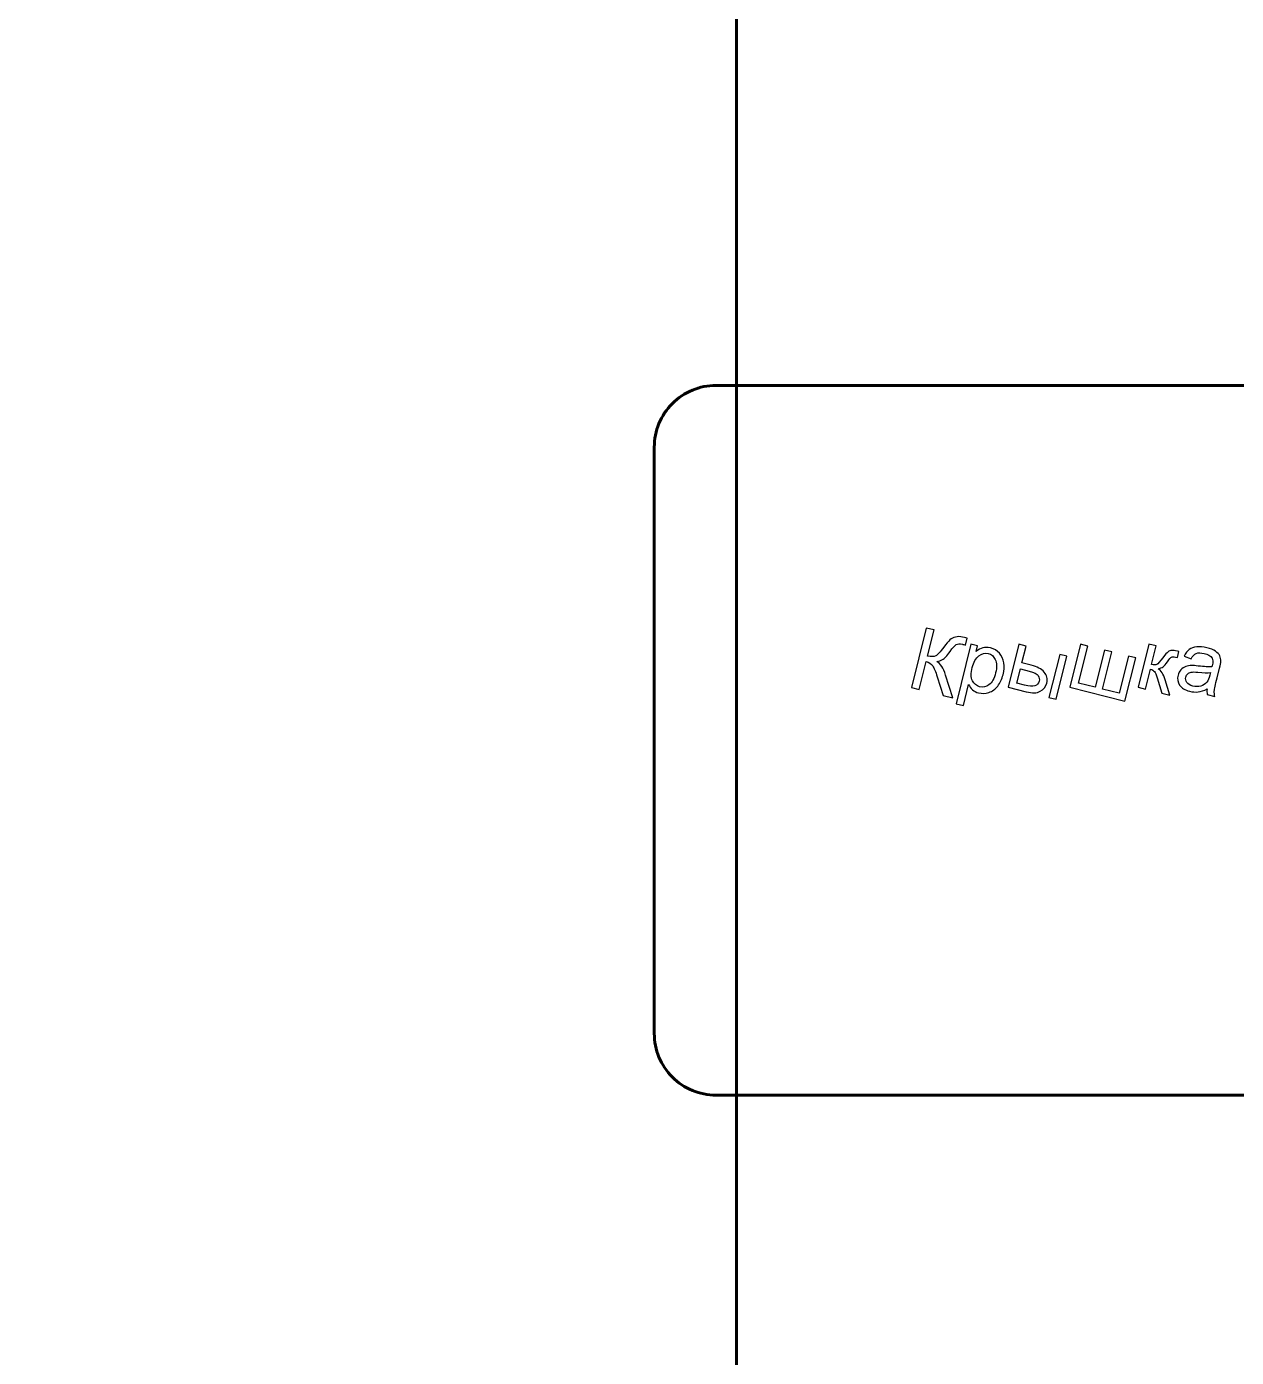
# Model space of a CAD drawing. Header units: centimetres. Extents: x 259 to 610, y 357 to 1252.
# Drawn here: x 452.05 to 491.25, y 851.4 to 894.53 of the extents above; entities that cross this region are included whole.
import ezdxf

# ---------------------------------------------------------------- set-up
doc = ezdxf.new("R2010")
doc.units = ezdxf.units.CM
doc.header["$MEASUREMENT"] = 0
doc.layers.add('layer 1', color=7, linetype='Continuous')

msp = doc.modelspace()

# ---------------------------------------------------------------- linework, layer by layer
at = {"layer": 'layer 1', "color": 5, "lineweight": 60}
for points, knots in [([(475.04504, 954.93782), (475.04504, 961.28909), (469.89632, 966.43781), (463.54506, 966.43782), (463.54506, 966.43782), (457.19379, 966.43783), (452.04506, 961.28912), (452.04504, 954.93785), (452.04504, 954.93785), (452.04502, 948.58658), (457.19373, 943.43785), (463.54499, 943.43782), (463.54499, 943.43782), (469.89626, 943.4378), (475.04501, 948.58649), (475.04504, 954.93776), (475.04594, 1145.47586), (475.04504, 573.86162), (475.04504, 954.93782)], [0, 0, 0, 0, 0.2, 0.2, 0.2, 0.2, 0.4, 0.4, 0.4, 0.4, 0.6, 0.6, 0.6, 0.6, 1, 1, 1, 1.00006, 1.00006, 1.00006, 1.00006]), ([(474.38573, 882.90159), (473.8553, 882.90159), (473.34659, 882.69088), (472.97152, 882.3158), (472.97152, 882.3158), (472.59645, 881.94073), (472.38573, 881.43202), (472.38573, 880.90159)], [0, 0, 0, 0, 0.33333333, 0.33333333, 0.33333333, 0.33333333, 1, 1, 1, 1]), ([(472.38573, 861.90159), (472.38573, 861.37116), (472.59645, 860.86245), (472.97152, 860.48738), (472.97152, 860.48738), (473.34659, 860.1123), (473.8553, 859.90159), (474.38573, 859.90159)], [0, 0, 0, 0, 0.33333333, 0.33333333, 0.33333333, 0.33333333, 1, 1, 1, 1])]:
    msp.add_open_spline(points, degree=3, knots=knots, dxfattribs=at)
for points in [[(520.38573, 882.90159), (520.38573, 882.90159), (474.38573, 882.90159), (474.38573, 882.90159)], [(472.38573, 880.90159), (472.38573, 880.90159), (472.38573, 861.90159), (472.38573, 861.90159)], [(474.38573, 859.90159), (474.38573, 859.90159), (520.38573, 859.90159), (520.38573, 859.90159)]]:
    msp.add_open_spline(points, degree=3, dxfattribs=at)
at = {"layer": 'layer 1'}
for points, knots in [([(481.19689, 875.04048), (481.19689, 875.04048), (481.45245, 874.97705), (481.45245, 874.97705), (481.45245, 874.97705), (481.45245, 874.97705), (481.2418, 874.13214), (481.2418, 874.13214), (481.2418, 874.13214), (481.35847, 874.10297), (481.44597, 874.10529), (481.50477, 874.13862), (481.50477, 874.13862), (481.56309, 874.17196), (481.6506, 874.26548), (481.76727, 874.41918), (481.76727, 874.41918), (481.85245, 874.53215), (481.91865, 874.61038), (481.96634, 874.6539), (481.96634, 874.6539), (482.01402, 874.69742), (482.0742, 874.7289), (482.1469, 874.74835), (482.1469, 874.74835), (482.22004, 874.76779), (482.29504, 874.76826), (482.37236, 874.74882), (482.37236, 874.74882), (482.47051, 874.72427), (482.52189, 874.71039), (482.52699, 874.7076), (482.52699, 874.7076), (482.52699, 874.7076), (482.4719, 874.48631), (482.4719, 874.48631), (482.4719, 874.48631), (482.4631, 874.48862), (482.44597, 874.49326), (482.42051, 874.50067), (482.42051, 874.50067), (482.39272, 874.50853), (482.37606, 874.51316), (482.36958, 874.51455), (482.36958, 874.51455), (482.2881, 874.53493), (482.22282, 874.53029), (482.17328, 874.50067), (482.17328, 874.50067), (482.12328, 874.4715), (482.05615, 874.39881), (481.97236, 874.28261), (481.97236, 874.28261), (481.8668, 874.13584), (481.78624, 874.0465), (481.73069, 874.01501), (481.73069, 874.01501), (481.6756, 873.98353), (481.61356, 873.96316), (481.54504, 873.95298), (481.54504, 873.95298), (481.66078, 873.8877), (481.75522, 873.74233), (481.82745, 873.51687), (481.82745, 873.51687), (481.82745, 873.51687), (482.06448, 872.77567), (482.06448, 872.77567), (482.06448, 872.77567), (482.06448, 872.77567), (481.74735, 872.85436), (481.74735, 872.85436), (481.74735, 872.85436), (481.74735, 872.85436), (481.55569, 873.45853), (481.55569, 873.45853), (481.55569, 873.45853), (481.50338, 873.62519), (481.45384, 873.74326), (481.408, 873.81177), (481.408, 873.81177), (481.36171, 873.88076), (481.29133, 873.92705), (481.19643, 873.95066), (481.19643, 873.95066), (481.19643, 873.95066), (480.97143, 873.04789), (480.97143, 873.04789), (480.97143, 873.04789), (480.97143, 873.04789), (480.71634, 873.11177), (480.71634, 873.11177), (480.71634, 873.11177), (480.71634, 873.11177), (481.19689, 875.04048), (481.19689, 875.04048)], [0, 0, 0, 0, 0.04, 0.04, 0.04, 0.04, 0.08, 0.08, 0.08, 0.08, 0.12, 0.12, 0.12, 0.12, 0.16, 0.16, 0.16, 0.16, 0.2, 0.2, 0.2, 0.2, 0.24, 0.24, 0.24, 0.24, 0.28, 0.28, 0.28, 0.28, 0.32, 0.32, 0.32, 0.32, 0.36, 0.36, 0.36, 0.36, 0.4, 0.4, 0.4, 0.4, 0.44, 0.44, 0.44, 0.44, 0.48, 0.48, 0.48, 0.48, 0.52, 0.52, 0.52, 0.52, 0.56, 0.56, 0.56, 0.56, 0.6, 0.6, 0.6, 0.6, 0.64, 0.64, 0.64, 0.64, 0.68, 0.68, 0.68, 0.68, 0.72, 0.72, 0.72, 0.72, 0.76, 0.76, 0.76, 0.76, 0.8, 0.8, 0.8, 0.8, 0.84, 0.84, 0.84, 0.84, 0.88, 0.88, 0.88, 0.88, 0.92, 0.92, 0.92, 0.92, 1, 1, 1, 1]), ([(482.16634, 872.58492), (482.16634, 872.58492), (482.64829, 874.51733), (482.64829, 874.51733), (482.64829, 874.51733), (482.64829, 874.51733), (482.86402, 874.46362), (482.86402, 874.46362), (482.86402, 874.46362), (482.86402, 874.46362), (482.81865, 874.28215), (482.81865, 874.28215), (482.81865, 874.28215), (482.88763, 874.34047), (482.95801, 874.37936), (483.03116, 874.39881), (483.03116, 874.39881), (483.10385, 874.41872), (483.18579, 874.41686), (483.27746, 874.39418), (483.27746, 874.39418), (483.39643, 874.36455), (483.49412, 874.30761), (483.57005, 874.22334), (483.57005, 874.22334), (483.64597, 874.13909), (483.6932, 874.03539), (483.71171, 873.91224), (483.71171, 873.91224), (483.73023, 873.78863), (483.72282, 873.66038), (483.68995, 873.52705), (483.68995, 873.52705), (483.6543, 873.384), (483.59644, 873.26178), (483.51635, 873.15992), (483.51635, 873.15992), (483.43671, 873.05853), (483.34041, 872.98908), (483.22745, 872.95252), (483.22745, 872.95252), (483.11449, 872.91594), (483.00384, 872.91131), (482.89597, 872.93816), (482.89597, 872.93816), (482.81727, 872.95761), (482.7506, 872.99233), (482.69597, 873.04094), (482.69597, 873.04094), (482.64181, 873.09001), (482.6006, 873.14511), (482.57282, 873.20576), (482.57282, 873.20576), (482.57282, 873.20576), (482.40338, 872.52566), (482.40338, 872.52566), (482.40338, 872.52566), (482.40338, 872.52566), (482.16634, 872.58492), (482.16634, 872.58492)], [0, 0, 0, 0, 0.0625, 0.0625, 0.0625, 0.0625, 0.125, 0.125, 0.125, 0.125, 0.1875, 0.1875, 0.1875, 0.1875, 0.25, 0.25, 0.25, 0.25, 0.3125, 0.3125, 0.3125, 0.3125, 0.375, 0.375, 0.375, 0.375, 0.4375, 0.4375, 0.4375, 0.4375, 0.5, 0.5, 0.5, 0.5, 0.5625, 0.5625, 0.5625, 0.5625, 0.625, 0.625, 0.625, 0.625, 0.6875, 0.6875, 0.6875, 0.6875, 0.75, 0.75, 0.75, 0.75, 0.8125, 0.8125, 0.8125, 0.8125, 0.875, 0.875, 0.875, 0.875, 1, 1, 1, 1]), ([(482.68672, 873.75761), (482.6418, 873.57751), (482.64505, 873.43585), (482.69644, 873.33168), (482.69644, 873.33168), (482.74782, 873.22752), (482.82514, 873.1627), (482.92885, 873.13677), (482.92885, 873.13677), (483.03393, 873.11038), (483.13532, 873.1326), (483.23254, 873.20297), (483.23254, 873.20297), (483.32976, 873.27334), (483.40153, 873.40158), (483.44829, 873.58863), (483.44829, 873.58863), (483.49226, 873.76686), (483.48902, 873.909), (483.4381, 874.01594), (483.4381, 874.01594), (483.38671, 874.12288), (483.31033, 874.18909), (483.20847, 874.21409), (483.20847, 874.21409), (483.10755, 874.23955), (483.00662, 874.21455), (482.90569, 874.13955), (482.90569, 874.13955), (482.80431, 874.06455), (482.73162, 873.93724), (482.68672, 873.75761)], [0, 0, 0, 0, 0.11111111, 0.11111111, 0.11111111, 0.11111111, 0.22222222, 0.22222222, 0.22222222, 0.22222222, 0.33333333, 0.33333333, 0.33333333, 0.33333333, 0.44444444, 0.44444444, 0.44444444, 0.44444444, 0.55555556, 0.55555556, 0.55555556, 0.55555556, 0.66666667, 0.66666667, 0.66666667, 0.66666667, 0.77777778, 0.77777778, 0.77777778, 0.77777778, 1, 1, 1, 1]), ([(484.19829, 874.5164), (484.19829, 874.5164), (484.43532, 874.45715), (484.43532, 874.45715), (484.43532, 874.45715), (484.43532, 874.45715), (484.29922, 873.91131), (484.29922, 873.91131), (484.29922, 873.91131), (484.29922, 873.91131), (484.59922, 873.83631), (484.59922, 873.83631), (484.59922, 873.83631), (484.79459, 873.7877), (484.93579, 873.71224), (485.02283, 873.60992), (485.02283, 873.60992), (485.1094, 873.50761), (485.13625, 873.39002), (485.10292, 873.25668), (485.10292, 873.25668), (485.07375, 873.14001), (485.00477, 873.05112), (484.89597, 872.99002), (484.89597, 872.99002), (484.78718, 872.92936), (484.63625, 872.92288), (484.44227, 872.9715), (484.44227, 872.9715), (484.44227, 872.9715), (483.85014, 873.11918), (483.85014, 873.11918), (483.85014, 873.11918), (483.85014, 873.11918), (484.19829, 874.5164), (484.19829, 874.5164)], [0, 0, 0, 0, 0.1, 0.1, 0.1, 0.1, 0.2, 0.2, 0.2, 0.2, 0.3, 0.3, 0.3, 0.3, 0.4, 0.4, 0.4, 0.4, 0.5, 0.5, 0.5, 0.5, 0.6, 0.6, 0.6, 0.6, 0.7, 0.7, 0.7, 0.7, 0.8, 0.8, 0.8, 0.8, 1, 1, 1, 1]), ([(486.19783, 874.51548), (486.19783, 874.51548), (486.43486, 874.45668), (486.43486, 874.45668), (486.43486, 874.45668), (486.43486, 874.45668), (486.13532, 873.25529), (486.13532, 873.25529), (486.13532, 873.25529), (486.13532, 873.25529), (486.67468, 873.12057), (486.67468, 873.12057), (486.67468, 873.12057), (486.67468, 873.12057), (486.97422, 874.32196), (486.97422, 874.32196), (486.97422, 874.32196), (486.97422, 874.32196), (487.21079, 874.26316), (487.21079, 874.26316), (487.21079, 874.26316), (487.21079, 874.26316), (486.91125, 873.06178), (486.91125, 873.06178), (486.91125, 873.06178), (486.91125, 873.06178), (487.45199, 872.92705), (487.45199, 872.92705), (487.45199, 872.92705), (487.45199, 872.92705), (487.75153, 874.12798), (487.75153, 874.12798), (487.75153, 874.12798), (487.75153, 874.12798), (487.98718, 874.06964), (487.98718, 874.06964), (487.98718, 874.06964), (487.98718, 874.06964), (487.63903, 872.67196), (487.63903, 872.67196), (487.63903, 872.67196), (487.63903, 872.67196), (485.84967, 873.11825), (485.84967, 873.11825), (485.84967, 873.11825), (485.84967, 873.11825), (486.19783, 874.51548), (486.19783, 874.51548)], [0, 0, 0, 0, 0.07692308, 0.07692308, 0.07692308, 0.07692308, 0.15384615, 0.15384615, 0.15384615, 0.15384615, 0.23076923, 0.23076923, 0.23076923, 0.23076923, 0.30769231, 0.30769231, 0.30769231, 0.30769231, 0.38461538, 0.38461538, 0.38461538, 0.38461538, 0.46153846, 0.46153846, 0.46153846, 0.46153846, 0.53846154, 0.53846154, 0.53846154, 0.53846154, 0.61538462, 0.61538462, 0.61538462, 0.61538462, 0.69230769, 0.69230769, 0.69230769, 0.69230769, 0.76923077, 0.76923077, 0.76923077, 0.76923077, 0.84615385, 0.84615385, 0.84615385, 0.84615385, 1, 1, 1, 1]), ([(488.41681, 874.51779), (488.41681, 874.51779), (488.65385, 874.459), (488.65385, 874.459), (488.65385, 874.459), (488.65385, 874.459), (488.50339, 873.85483), (488.50339, 873.85483), (488.50339, 873.85483), (488.57838, 873.83584), (488.63486, 873.83723), (488.67236, 873.85853), (488.67236, 873.85853), (488.70986, 873.88029), (488.77561, 873.95343), (488.86913, 874.07798), (488.86913, 874.07798), (488.94319, 874.17705), (488.99875, 874.24048), (489.03672, 874.26826), (489.03672, 874.26826), (489.07422, 874.29603), (489.11357, 874.31132), (489.15431, 874.31456), (489.15431, 874.31456), (489.19505, 874.31733), (489.25709, 874.30853), (489.34042, 874.2877), (489.34042, 874.2877), (489.34042, 874.2877), (489.3881, 874.27566), (489.3881, 874.27566), (489.3881, 874.27566), (489.3881, 874.27566), (489.33903, 874.07982), (489.33903, 874.07982), (489.33903, 874.07982), (489.33903, 874.07982), (489.27375, 874.09742), (489.27375, 874.09742), (489.27375, 874.09742), (489.21125, 874.11316), (489.16912, 874.11362), (489.1469, 874.09974), (489.1469, 874.09974), (489.12375, 874.08492), (489.08116, 874.03446), (489.01958, 873.94835), (489.01958, 873.94835), (488.96126, 873.86594), (488.91265, 873.81131), (488.87375, 873.78353), (488.87375, 873.78353), (488.83533, 873.75575), (488.78116, 873.73538), (488.71171, 873.72196), (488.71171, 873.72196), (488.80662, 873.66918), (488.88301, 873.54974), (488.94088, 873.36269), (488.94088, 873.36269), (488.94088, 873.36269), (489.09227, 872.86548), (489.09227, 872.86548), (489.09227, 872.86548), (489.09227, 872.86548), (488.83162, 872.93029), (488.83162, 872.93029), (488.83162, 872.93029), (488.83162, 872.93029), (488.68718, 873.42612), (488.68718, 873.42612), (488.68718, 873.42612), (488.65708, 873.52613), (488.62607, 873.59464), (488.59413, 873.63168), (488.59413, 873.63168), (488.56264, 873.66872), (488.52005, 873.69418), (488.46634, 873.70761), (488.46634, 873.70761), (488.46634, 873.70761), (488.30523, 873.06177), (488.30523, 873.06177), (488.30523, 873.06177), (488.30523, 873.06177), (488.06866, 873.12057), (488.06866, 873.12057), (488.06866, 873.12057), (488.06866, 873.12057), (488.41681, 874.51779), (488.41681, 874.51779)], [0, 0, 0, 0, 0.04166667, 0.04166667, 0.04166667, 0.04166667, 0.08333333, 0.08333333, 0.08333333, 0.08333333, 0.125, 0.125, 0.125, 0.125, 0.16666667, 0.16666667, 0.16666667, 0.16666667, 0.20833333, 0.20833333, 0.20833333, 0.20833333, 0.25, 0.25, 0.25, 0.25, 0.29166667, 0.29166667, 0.29166667, 0.29166667, 0.33333333, 0.33333333, 0.33333333, 0.33333333, 0.375, 0.375, 0.375, 0.375, 0.41666667, 0.41666667, 0.41666667, 0.41666667, 0.45833333, 0.45833333, 0.45833333, 0.45833333, 0.5, 0.5, 0.5, 0.5, 0.54166667, 0.54166667, 0.54166667, 0.54166667, 0.58333333, 0.58333333, 0.58333333, 0.58333333, 0.625, 0.625, 0.625, 0.625, 0.66666667, 0.66666667, 0.66666667, 0.66666667, 0.70833333, 0.70833333, 0.70833333, 0.70833333, 0.75, 0.75, 0.75, 0.75, 0.79166667, 0.79166667, 0.79166667, 0.79166667, 0.83333333, 0.83333333, 0.83333333, 0.83333333, 0.875, 0.875, 0.875, 0.875, 0.91666667, 0.91666667, 0.91666667, 0.91666667, 1, 1, 1, 1]), ([(490.30107, 873.06547), (490.19459, 873.01269), (490.09737, 872.98122), (490.00848, 872.97057), (490.00848, 872.97057), (489.91959, 872.95992), (489.82884, 872.9664), (489.73579, 872.98955), (489.73579, 872.98955), (489.58209, 873.02798), (489.47375, 873.09465), (489.40987, 873.19048), (489.40987, 873.19048), (489.34597, 873.28585), (489.32884, 873.39187), (489.35801, 873.50853), (489.35801, 873.50853), (489.37515, 873.57705), (489.40616, 873.63584), (489.45153, 873.68446), (489.45153, 873.68446), (489.49643, 873.73307), (489.54875, 873.76871), (489.60755, 873.79001), (489.60755, 873.79001), (489.66634, 873.81178), (489.72977, 873.82334), (489.79736, 873.8252), (489.79736, 873.8252), (489.8469, 873.82612), (489.92005, 873.8201), (490.01681, 873.80853), (490.01681, 873.80853), (490.21356, 873.78353), (490.36126, 873.77566), (490.4594, 873.78446), (490.4594, 873.78446), (490.4682, 873.81687), (490.47375, 873.83723), (490.47607, 873.84603), (490.47607, 873.84603), (490.50014, 873.94279), (490.49459, 874.0164), (490.45986, 874.06686), (490.45986, 874.06686), (490.41264, 874.13538), (490.3293, 874.18446), (490.21033, 874.21408), (490.21033, 874.21408), (490.09875, 874.24186), (490.01172, 874.24326), (489.94875, 874.21733), (489.94875, 874.21733), (489.88625, 874.1914), (489.82977, 874.13214), (489.77931, 874.03955), (489.77931, 874.03955), (489.77931, 874.03955), (489.55569, 874.12844), (489.55569, 874.12844), (489.55569, 874.12844), (489.60153, 874.22242), (489.65616, 874.29418), (489.71959, 874.34279), (489.71959, 874.34279), (489.78301, 874.39186), (489.86449, 874.4215), (489.96403, 874.43168), (489.96403, 874.43168), (490.06311, 874.44186), (490.17329, 874.43168), (490.2932, 874.40158), (490.2932, 874.40158), (490.41264, 874.37196), (490.50616, 874.334), (490.57329, 874.28724), (490.57329, 874.28724), (490.64088, 874.24048), (490.68718, 874.1914), (490.71171, 874.14048), (490.71171, 874.14048), (490.73625, 874.08909), (490.74736, 874.02937), (490.74505, 873.96085), (490.74505, 873.96085), (490.74273, 873.91826), (490.72884, 873.84464), (490.70246, 873.73955), (490.70246, 873.73955), (490.70246, 873.73955), (490.62375, 873.42381), (490.62375, 873.42381), (490.62375, 873.42381), (490.56866, 873.20343), (490.53903, 873.06317), (490.53487, 873.00205), (490.53487, 873.00205), (490.53024, 872.9414), (490.53626, 872.8803), (490.55292, 872.81964), (490.55292, 872.81964), (490.55292, 872.81964), (490.30524, 872.88122), (490.30524, 872.88122), (490.30524, 872.88122), (490.2932, 872.93631), (490.29181, 872.99788), (490.30107, 873.06547)], [0, 0, 0, 0, 0.03571429, 0.03571429, 0.03571429, 0.03571429, 0.07142857, 0.07142857, 0.07142857, 0.07142857, 0.10714286, 0.10714286, 0.10714286, 0.10714286, 0.14285714, 0.14285714, 0.14285714, 0.14285714, 0.17857143, 0.17857143, 0.17857143, 0.17857143, 0.21428571, 0.21428571, 0.21428571, 0.21428571, 0.25, 0.25, 0.25, 0.25, 0.28571429, 0.28571429, 0.28571429, 0.28571429, 0.32142857, 0.32142857, 0.32142857, 0.32142857, 0.35714286, 0.35714286, 0.35714286, 0.35714286, 0.39285714, 0.39285714, 0.39285714, 0.39285714, 0.42857143, 0.42857143, 0.42857143, 0.42857143, 0.46428571, 0.46428571, 0.46428571, 0.46428571, 0.5, 0.5, 0.5, 0.5, 0.53571429, 0.53571429, 0.53571429, 0.53571429, 0.57142857, 0.57142857, 0.57142857, 0.57142857, 0.60714286, 0.60714286, 0.60714286, 0.60714286, 0.64285714, 0.64285714, 0.64285714, 0.64285714, 0.67857143, 0.67857143, 0.67857143, 0.67857143, 0.71428571, 0.71428571, 0.71428571, 0.71428571, 0.75, 0.75, 0.75, 0.75, 0.78571429, 0.78571429, 0.78571429, 0.78571429, 0.82142857, 0.82142857, 0.82142857, 0.82142857, 0.85714286, 0.85714286, 0.85714286, 0.85714286, 0.89285714, 0.89285714, 0.89285714, 0.89285714, 0.92857143, 0.92857143, 0.92857143, 0.92857143, 1, 1, 1, 1]), ([(485.52329, 874.18585), (485.52329, 874.18585), (485.76033, 874.12659), (485.76033, 874.12659), (485.76033, 874.12659), (485.76033, 874.12659), (485.41172, 872.72936), (485.41172, 872.72936), (485.41172, 872.72936), (485.41172, 872.72936), (485.17515, 872.78863), (485.17515, 872.78863), (485.17515, 872.78863), (485.17515, 872.78863), (485.52329, 874.18585), (485.52329, 874.18585)], [0, 0, 0, 0, 0.2, 0.2, 0.2, 0.2, 0.4, 0.4, 0.4, 0.4, 0.6, 0.6, 0.6, 0.6, 1, 1, 1, 1]), ([(484.13532, 873.25483), (484.13532, 873.25483), (484.38394, 873.19279), (484.38394, 873.19279), (484.38394, 873.19279), (484.53393, 873.15529), (484.64551, 873.14696), (484.71912, 873.16779), (484.71912, 873.16779), (484.79227, 873.18862), (484.83857, 873.23816), (484.85802, 873.3164), (484.85802, 873.3164), (484.87329, 873.37659), (484.86264, 873.43677), (484.82746, 873.49603), (484.82746, 873.49603), (484.79181, 873.55483), (484.69273, 873.60483), (484.53069, 873.6451), (484.53069, 873.6451), (484.53069, 873.6451), (484.25014, 873.71501), (484.25014, 873.71501), (484.25014, 873.71501), (484.25014, 873.71501), (484.13532, 873.25483), (484.13532, 873.25483)], [0, 0, 0, 0, 0.125, 0.125, 0.125, 0.125, 0.25, 0.25, 0.25, 0.25, 0.375, 0.375, 0.375, 0.375, 0.5, 0.5, 0.5, 0.5, 0.625, 0.625, 0.625, 0.625, 0.75, 0.75, 0.75, 0.75, 1, 1, 1, 1]), ([(490.4131, 873.59927), (490.31819, 873.58538), (490.18208, 873.5877), (490.00385, 873.60622), (490.00385, 873.60622), (489.90339, 873.61641), (489.83023, 873.61779), (489.78579, 873.61039), (489.78579, 873.61039), (489.74088, 873.60298), (489.70338, 873.58493), (489.67283, 873.55668), (489.67283, 873.55668), (489.64274, 873.52844), (489.62236, 873.49372), (489.61218, 873.45205), (489.61218, 873.45205), (489.59644, 873.38909), (489.60708, 873.33075), (489.64459, 873.27659), (489.64459, 873.27659), (489.68163, 873.22242), (489.74644, 873.18399), (489.83856, 873.16085), (489.83856, 873.16085), (489.92977, 873.13816), (490.01588, 873.13816), (490.0969, 873.16038), (490.0969, 873.16038), (490.17792, 873.1826), (490.24366, 873.22381), (490.29412, 873.28492), (490.29412, 873.28492), (490.33301, 873.33215), (490.36542, 873.40807), (490.39134, 873.51223), (490.39134, 873.51223), (490.39134, 873.51223), (490.4131, 873.59927), (490.4131, 873.59927)], [0, 0, 0, 0, 0.09090909, 0.09090909, 0.09090909, 0.09090909, 0.18181818, 0.18181818, 0.18181818, 0.18181818, 0.27272727, 0.27272727, 0.27272727, 0.27272727, 0.36363636, 0.36363636, 0.36363636, 0.36363636, 0.45454545, 0.45454545, 0.45454545, 0.45454545, 0.54545455, 0.54545455, 0.54545455, 0.54545455, 0.63636364, 0.63636364, 0.63636364, 0.63636364, 0.72727273, 0.72727273, 0.72727273, 0.72727273, 0.81818182, 0.81818182, 0.81818182, 0.81818182, 1, 1, 1, 1])]:
    msp.add_open_spline(points, degree=3, knots=knots, dxfattribs=at)

doc.saveas('drawing.dxf')
